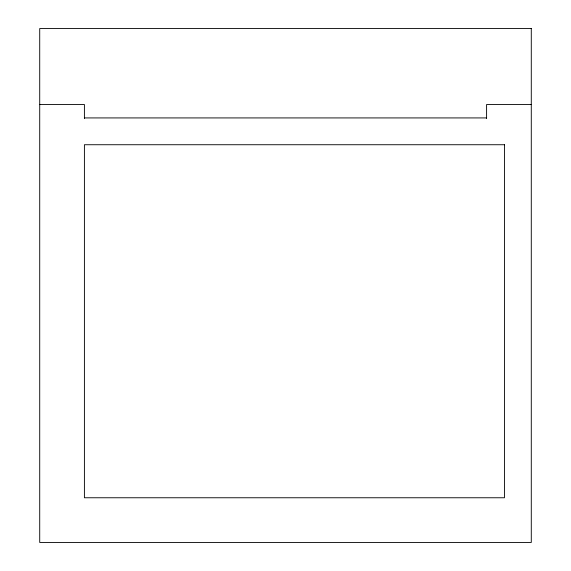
<?xml version="1.0" encoding="UTF-8"?>
<svg xmlns="http://www.w3.org/2000/svg" width="571" height="571" viewBox="0 0 571 571"><rect width="100%" height="100%" fill="white"/><g stroke="black" fill="none" stroke-linecap="round" stroke-linejoin="round"><path stroke-width="0.86" d="M39.72 104.514L84.408 104.514L84.408 118.468M531.28 104.514L486.592 104.514L486.592 118.468M84.408 117.926L486.592 117.926M531.28 28.55L39.72 28.55L39.72 542.45L531.28 542.45L531.28 28.55M504.464 144.734L84.408 144.734L84.408 497.762L504.464 497.762L504.464 144.734"/></g></svg>
